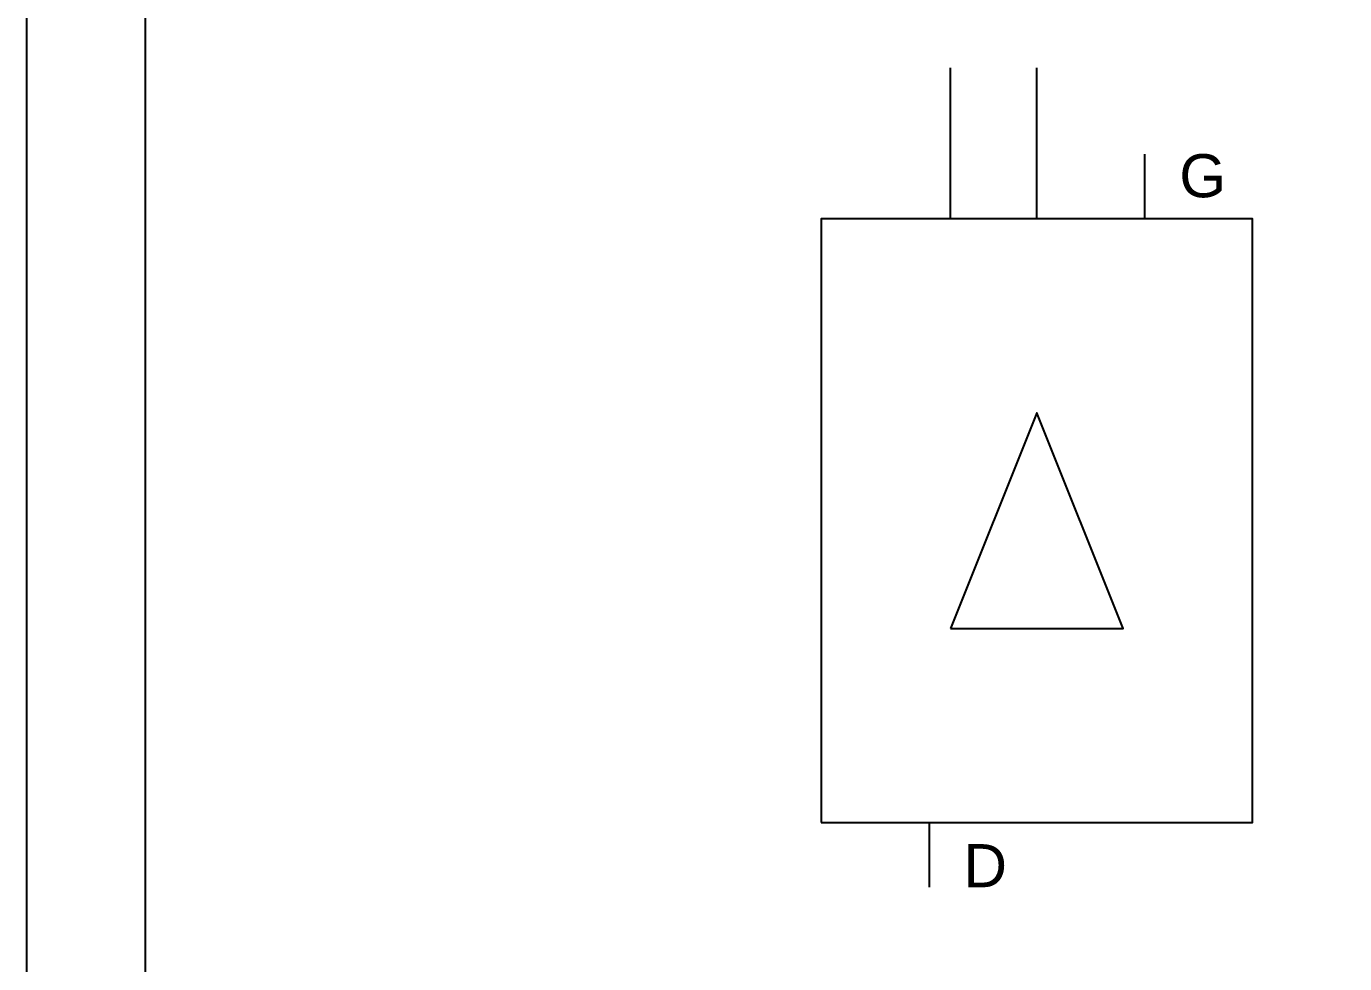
# Model space of a CAD drawing. Header units: centimetres. Extents: x 0 to 3740, y -4063 to 107.
# Drawn here: x 760 to 870.9, y -1963.4 to -1884.5 of the extents above; entities that cross this region are included whole.
import ezdxf
from ezdxf.enums import TextEntityAlignment as Align

# ---------------------------------------------------------------- set-up
doc = ezdxf.new("R2010")
doc.units = ezdxf.units.CM
doc.layers.add('ROTAS-ISITMA-SEMBOL', color=1, linetype='Continuous')
doc.layers.add('ROTAS-LEJANT-CERCEVE', color=7, linetype='Continuous')
doc.styles.add('ROTAS', font='arial.ttf')

# ---------------------------------------------------------------- blocks, each defined once
blk = doc.blocks.new('ROTAS-KAZAN')
for p, q in [((-10, 35), (-10, 52.5)), ((0, 35), (0, 52.5)), ((12.5, 35), (12.5, 42.5)), ((-12.5, -35), (-12.5, -42.5))]:
    blk.add_line(p, q)
for points in [[(-25, -35), (25, -35), (25, 35), (-25, 35)], [(-10, -12.5), (10, -12.5), (0, 12.5)]]:
    blk.add_lwpolyline(points, close=True)
at = {"style": 'ROTAS'}
for s, p in [('G', (16.5, 40)), ('D', (-8.5, -40))]:
    blk.add_text(s, height=5, dxfattribs=at).set_placement(p, align=Align.MIDDLE_LEFT)
blk.add_attdef('NO', text='', height=6, dxfattribs=at).set_placement((0, 55.5), align=Align.BOTTOM_CENTER)

msp = doc.modelspace()

# ---------------------------------------------------------------- linework, layer by layer
at = {"layer": 'ROTAS-LEJANT-CERCEVE'}
for points in [[(760, -2887.8), (1460, -2887.8), (1460, -80), (760, -80)], [(770, -1965.02), (920, -1965.02), (920, -1881.02), (770, -1881.02)]]:
    msp.add_lwpolyline(points, close=True, dxfattribs=at)

# ---------------------------------------------------------------- block references
at = {"layer": 'ROTAS-ISITMA-SEMBOL', "xscale": 0.7259403327197582, "yscale": 0.7259403327197582}
msp.add_blockref('ROTAS-KAZAN', (845, -1926.13), dxfattribs=at)

doc.saveas('drawing.dxf')
